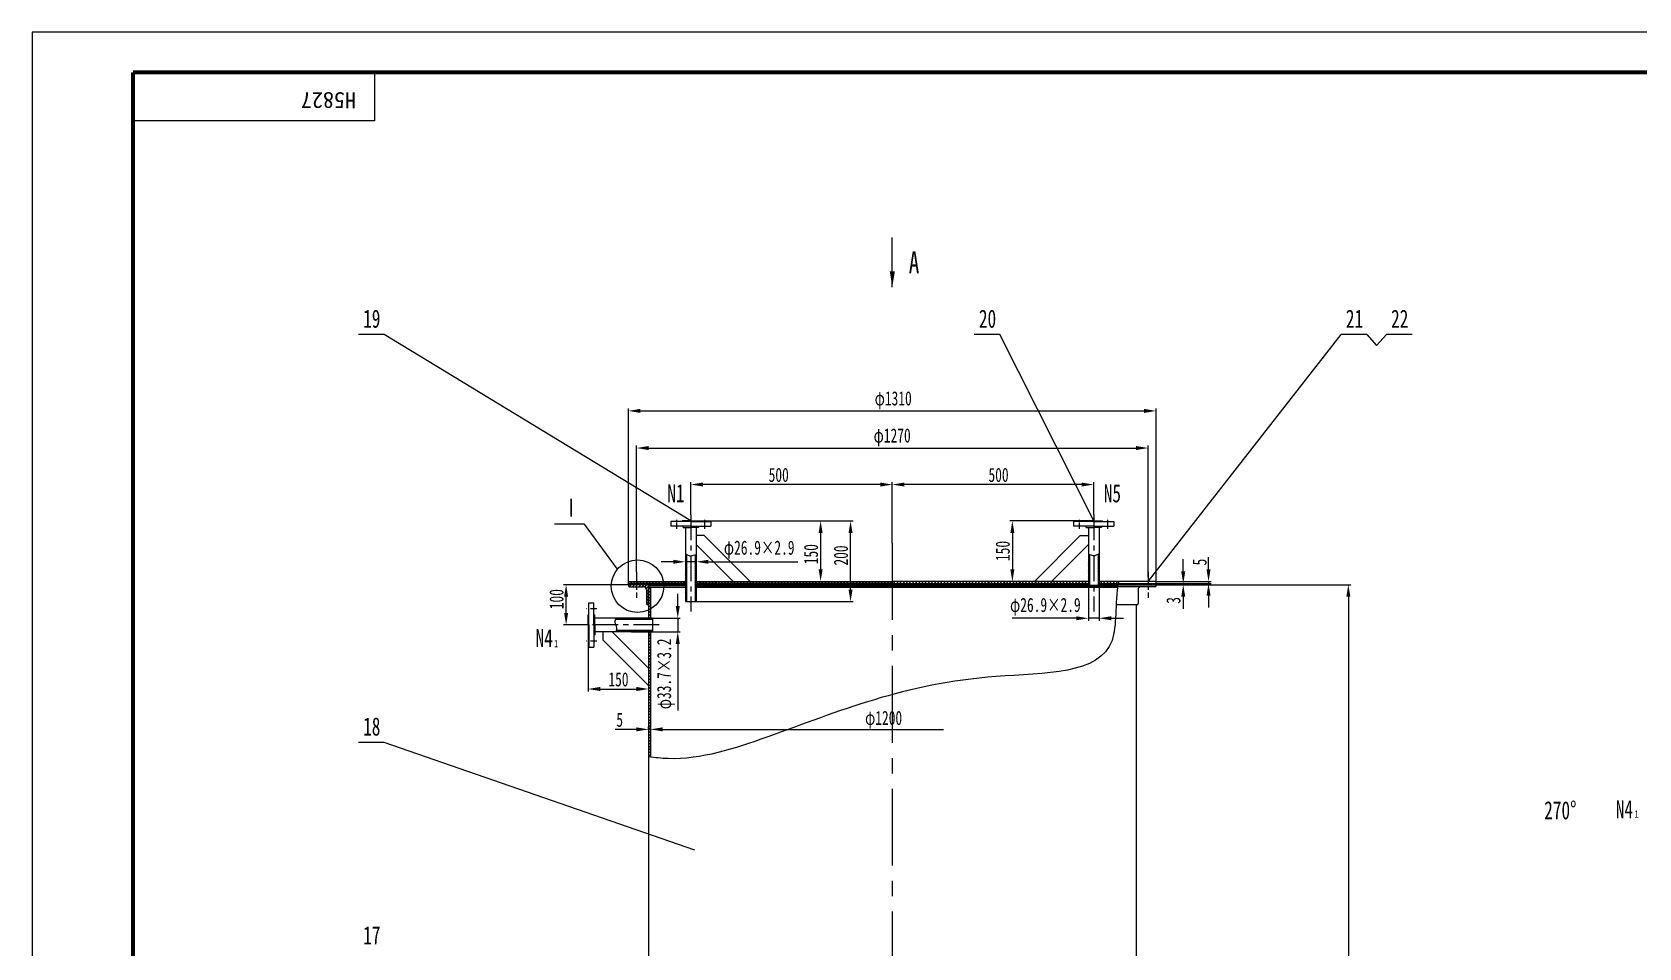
# Model space of a CAD drawing. Extents: x -71325 to -43928, y 2975 to 11014.
# Drawn here: x -52338 to -48351, y 6643 to 8915 of the extents above; entities that cross this region are included whole.
import ezdxf

# ---------------------------------------------------------------- set-up
doc = ezdxf.new("R2010")
doc.units = 0
doc.header["$MEASUREMENT"] = 0
doc.linetypes.add('CENTER', pattern=[50.8, 31.75, -6.35, 6.35, -6.35])
doc.layers.get('0').update_dxf_attribs({"linetype": 'CONTINUOUS'})
doc.layers.get('DEFPOINTS').update_dxf_attribs({"linetype": 'CONTINUOUS'})
doc.layers.add('LAYER1', color=3, linetype='CONTINUOUS')
doc.layers.add('LAYER2', color=1, linetype='CENTER')
doc.styles.get("Standard").update_dxf_attribs({"font": 'txt.shx', "width": 0.7})
doc.styles.add('STYLE1', font='SIMFANG.TTF', dxfattribs={"width": 0.7, "height": 35})
doc.dimstyles.get("Standard").update_dxf_attribs({"dimtxt": 0.18, "dimasz": 0.18, "dimexe": 0.18, "dimexo": 0.0625, "dimgap": 0.09, "dimtad": 0, "dimtih": 1, "dimtoh": 1, "dimdec": 4, "dimzin": 0, "dimdsep": 46, "dimtxsty": 'Standard', "dimcen": 0.09, "dimadec": 0, "dimazin": 0, "dimtfac": 1, "dimtdec": 4, "dimtofl": 0, "dimtmove": 0, "dimatfit": 3, "dimfxl": 0, "dimtolj": 1, "dimtzin": 0, "dimarcsym": 0})
pattern_1 = [(135, (-41674.4226, -1184.69), (-3.8890873, -3.8890873), [])]
pattern_2 = [(45, (-41674.4226, -1184.69), (-2.9168155, 2.9168155), [])]
pattern_3 = [(45, (0, 222.4996), (-2.91681547, 2.91681547), [])]

# ---------------------------------------------------------------- blocks, each defined once
blk = doc.blocks.new('*D20')
at = {"color": 0, "linetype": 'ByBlock'}
for p, q in [((-50203.5, 7424.7), (-50203.5, 7576.1)), ((-49733.5, 7569.8), (-50173.5, 7569.8)), ((-49703.5, 7495), (-49703.5, 7576.1))]:
    blk.add_line(p, q, dxfattribs=at)
for points in [[(-50173.5, 7574.8), (-50173.5, 7564.8), (-50203.5, 7569.8)], [(-49733.5, 7574.8), (-49733.5, 7564.8), (-49703.5, 7569.8)]]:
    blk.add_solid(points, dxfattribs=at)
at = {"layer": 'DEFPOINTS', "color": 0, "linetype": 'ByBlock'}
for p in [(-50203.5, 7569.8), (-49703.5, 7495), (-50203.5, 7424.7)]:
    blk.add_point(p, dxfattribs=at)
at = {"color": 0, "linetype": 'ByBlock', "insert": (-49939.8, 7593.6), "char_height": 35, "attachment_point": 5, "style": 'STYLE1'}
blk.add_mtext('\\A1;500', dxfattribs=at)
blk = doc.blocks.new('*D21')
at = {"color": 0, "linetype": 'ByBlock'}
for p, q in [((-50703.5, 7495), (-50703.5, 7576.1)), ((-50233.5, 7569.8), (-50673.5, 7569.8)), ((-50203.5, 7500.4), (-50203.5, 7576.1))]:
    blk.add_line(p, q, dxfattribs=at)
for points in [[(-50673.5, 7574.8), (-50673.5, 7564.8), (-50703.5, 7569.8)], [(-50233.5, 7574.8), (-50233.5, 7564.8), (-50203.5, 7569.8)]]:
    blk.add_solid(points, dxfattribs=at)
at = {"layer": 'DEFPOINTS', "color": 0, "linetype": 'ByBlock'}
for p in [(-50703.5, 7569.8), (-50203.5, 7500.4), (-50703.5, 7495)]:
    blk.add_point(p, dxfattribs=at)
at = {"color": 0, "linetype": 'ByBlock', "insert": (-50485.4, 7593.6), "char_height": 35, "attachment_point": 5, "style": 'STYLE1'}
blk.add_mtext('\\A1;500', dxfattribs=at)
blk = doc.blocks.new('*D22')
at = {"color": 0, "linetype": 'ByBlock'}
for p, q in [((-50838.5, 7353), (-50838.5, 7666.7)), ((-50808.5, 7660.4), (-49598.5, 7660.4)), ((-49568.5, 7339.8), (-49568.5, 7666.7))]:
    blk.add_line(p, q, dxfattribs=at)
for points in [[(-50808.5, 7665.4), (-50808.5, 7655.4), (-50838.5, 7660.4)], [(-49598.5, 7665.4), (-49598.5, 7655.4), (-49568.5, 7660.4)]]:
    blk.add_solid(points, dxfattribs=at)
at = {"layer": 'DEFPOINTS', "color": 0, "linetype": 'ByBlock'}
for p in [(-49568.5, 7660.4), (-50838.5, 7353), (-49568.5, 7339.8)]:
    blk.add_point(p, dxfattribs=at)
at = {"color": 0, "linetype": 'ByBlock', "insert": (-50203.8, 7686.8), "char_height": 35, "attachment_point": 5, "style": 'STYLE1'}
blk.add_mtext('\\A1;φ1270', dxfattribs=at)
blk = doc.blocks.new('*D23')
at = {"color": 0, "linetype": 'ByBlock'}
for p, q in [((-50858.5, 7329.4), (-50858.5, 7758.8)), ((-50828.5, 7752.5), (-49578.5, 7752.5)), ((-49548.5, 7329.4), (-49548.5, 7758.8))]:
    blk.add_line(p, q, dxfattribs=at)
for points in [[(-50828.5, 7757.5), (-50828.5, 7747.5), (-50858.5, 7752.5)], [(-49578.5, 7757.5), (-49578.5, 7747.5), (-49548.5, 7752.5)]]:
    blk.add_solid(points, dxfattribs=at)
at = {"layer": 'DEFPOINTS', "color": 0, "linetype": 'ByBlock'}
for p in [(-49548.5, 7752.5), (-50858.5, 7329.4), (-49548.5, 7329.4)]:
    blk.add_point(p, dxfattribs=at)
at = {"color": 0, "linetype": 'ByBlock', "insert": (-50201.2, 7778.9), "char_height": 35, "attachment_point": 5, "style": 'STYLE1'}
blk.add_mtext('\\A1;φ1310', dxfattribs=at)
blk = doc.blocks.new('*D24')
at = {"color": 0, "linetype": 'ByBlock'}
for p, q in [((-50703.5, 7701.9), (-50300.8, 7701.9)), ((-50307.1, 7531.9), (-50307.1, 7671.9)), ((-50703.5, 7501.9), (-50300.8, 7501.9))]:
    blk.add_line(p, q, dxfattribs=at)
for points in [[(-50312.1, 7671.9), (-50302.1, 7671.9), (-50307.1, 7701.9)], [(-50312.1, 7531.9), (-50302.1, 7531.9), (-50307.1, 7501.9)]]:
    blk.add_solid(points, dxfattribs=at)
at = {"layer": 'DEFPOINTS', "color": 0, "linetype": 'ByBlock'}
for p in [(-50703.5, 7701.9), (-50307.1, 7701.9), (-50703.5, 7501.9)]:
    blk.add_point(p, dxfattribs=at)
at = {"color": 0, "linetype": 'ByBlock', "insert": (-50330.8, 7616.3), "char_height": 35, "attachment_point": 5, "rotation": 90, "style": 'STYLE1'}
blk.add_mtext('\\A1;200', dxfattribs=at)
blk = doc.blocks.new('*D25')
at = {"color": 0, "linetype": 'ByBlock'}
for p, q in [((-49703.5, 7701.9), (-49911.8, 7701.9)), ((-49905.5, 7671.9), (-49905.5, 7581.9)), ((-49734.3, 7551.9), (-49911.8, 7551.9))]:
    blk.add_line(p, q, dxfattribs=at)
for points in [[(-49910.5, 7671.9), (-49900.5, 7671.9), (-49905.5, 7701.9)], [(-49910.5, 7581.9), (-49900.5, 7581.9), (-49905.5, 7551.9)]]:
    blk.add_solid(points, dxfattribs=at)
at = {"layer": 'DEFPOINTS', "color": 0, "linetype": 'ByBlock'}
for p in [(-49703.5, 7701.9), (-49905.5, 7551.9), (-49734.3, 7551.9)]:
    blk.add_point(p, dxfattribs=at)
at = {"color": 0, "linetype": 'ByBlock', "insert": (-49929.3, 7627.5), "char_height": 35, "attachment_point": 5, "rotation": 90, "style": 'STYLE1'}
blk.add_mtext('\\A1;150', dxfattribs=at)
blk = doc.blocks.new('*D26')
at = {"color": 0, "linetype": 'ByBlock'}
for p, q in [((-50851.2, 7321.4), (-51019.2, 7321.4)), ((-51013, 7251.4), (-51013, 7291.4)), ((-50972.9, 7221.4), (-51019.2, 7221.4))]:
    blk.add_line(p, q, dxfattribs=at)
for points in [[(-51018, 7291.4), (-51008, 7291.4), (-51013, 7321.4)], [(-51018, 7251.4), (-51008, 7251.4), (-51013, 7221.4)]]:
    blk.add_solid(points, dxfattribs=at)
at = {"layer": 'DEFPOINTS', "color": 0, "linetype": 'ByBlock'}
for p in [(-51013, 7321.4), (-50851.2, 7321.4), (-50972.9, 7221.4)]:
    blk.add_point(p, dxfattribs=at)
at = {"color": 0, "linetype": 'ByBlock', "insert": (-51036.7, 7285.5), "char_height": 35, "attachment_point": 5, "rotation": 90, "style": 'STYLE1'}
blk.add_mtext('\\A1;100', dxfattribs=at)
blk = doc.blocks.new('*D27')
at = {"color": 0, "linetype": 'ByBlock'}
for p, q in [((-50958.5, 7221.4), (-50958.5, 7056.3)), ((-50808.5, 7204.6), (-50808.5, 7056.3)), ((-50928.5, 7062.6), (-50838.5, 7062.6))]:
    blk.add_line(p, q, dxfattribs=at)
for points in [[(-50928.5, 7067.6), (-50928.5, 7057.6), (-50958.5, 7062.6)], [(-50838.5, 7067.6), (-50838.5, 7057.6), (-50808.5, 7062.6)]]:
    blk.add_solid(points, dxfattribs=at)
at = {"layer": 'DEFPOINTS', "color": 0, "linetype": 'ByBlock'}
for p in [(-50958.5, 7221.4), (-50808.5, 7204.6), (-50808.5, 7062.6)]:
    blk.add_point(p, dxfattribs=at)
at = {"color": 0, "linetype": 'ByBlock', "insert": (-50883.1, 7086.3), "char_height": 35, "attachment_point": 5, "style": 'STYLE1'}
blk.add_mtext('\\A1;150', dxfattribs=at)
blk = doc.blocks.new('*D28')
at = {"color": 0, "linetype": 'ByBlock'}
for p, q in [((-50736, 7268.3), (-50736, 7298.3)), ((-50850.7, 7238.3), (-50729.8, 7238.3)), ((-50736, 7238.3), (-50736, 7204.6)), ((-50736, 7238.3), (-50736, 7204.6)), ((-50850.7, 7204.6), (-50729.8, 7204.6)), ((-50736, 7174.6), (-50736, 7144.6))]:
    blk.add_line(p, q, dxfattribs=at)
for points in [[(-50741, 7268.3), (-50731, 7268.3), (-50736, 7238.3)], [(-50741, 7174.6), (-50731, 7174.6), (-50736, 7204.6)]]:
    blk.add_solid(points, dxfattribs=at)
at = {"layer": 'DEFPOINTS', "color": 0, "linetype": 'ByBlock'}
for p in [(-50850.7, 7238.3), (-50850.7, 7204.6), (-50736, 7204.6)]:
    blk.add_point(p, dxfattribs=at)
at = {"color": 0, "linetype": 'ByBlock', "insert": (-50765.3, 7100.1), "char_height": 35, "attachment_point": 5, "rotation": 90, "style": 'STYLE1'}
blk.add_mtext('\\A1;φ33.7×3.2', dxfattribs=at)
blk = doc.blocks.new('*D29')
at = {"color": 0, "linetype": 'ByBlock'}
for p, q in [((-50716.9, 7642.3), (-50716.9, 7594.4)), ((-50690, 7638.6), (-50690, 7594.4)), ((-50746.9, 7600.7), (-50776.9, 7600.7)), ((-50690, 7600.7), (-50716.9, 7600.7)), ((-50690, 7600.7), (-50716.9, 7600.7)), ((-50660, 7600.7), (-50630, 7600.7))]:
    blk.add_line(p, q, dxfattribs=at)
for points in [[(-50746.9, 7605.7), (-50746.9, 7595.7), (-50716.9, 7600.7)], [(-50660, 7605.7), (-50660, 7595.7), (-50690, 7600.7)]]:
    blk.add_solid(points, dxfattribs=at)
at = {"layer": 'DEFPOINTS', "color": 0, "linetype": 'ByBlock'}
for p in [(-50716.9, 7642.3), (-50690, 7638.6), (-50716.9, 7600.7)]:
    blk.add_point(p, dxfattribs=at)
at = {"color": 0, "linetype": 'ByBlock', "insert": (-50533.8, 7631), "char_height": 35, "attachment_point": 5, "style": 'STYLE1'}
blk.add_mtext('\\A1;φ26.9×2.9', dxfattribs=at)
blk = doc.blocks.new('*D30')
at = {"color": 0, "linetype": 'ByBlock'}
for p, q in [((-50838.5, 6962.5), (-50891.7, 6962.5)), ((-50808.5, 6962.4), (-50808.5, 6968.7)), ((-50803.5, 6962.5), (-50808.5, 6962.5)), ((-50803.5, 6962.4), (-50803.5, 6968.7)), ((-50773.5, 6962.5), (-50743.5, 6962.5))]:
    blk.add_line(p, q, dxfattribs=at)
for points in [[(-50838.5, 6967.5), (-50838.5, 6957.5), (-50808.5, 6962.5)], [(-50773.5, 6967.5), (-50773.5, 6957.5), (-50803.5, 6962.5)]]:
    blk.add_solid(points, dxfattribs=at)
at = {"layer": 'DEFPOINTS', "color": 0, "linetype": 'ByBlock'}
for p in [(-50808.5, 6962.5), (-50808.5, 6962.4), (-50803.5, 6962.4)]:
    blk.add_point(p, dxfattribs=at)
at = {"color": 0, "linetype": 'ByBlock', "insert": (-50880.1, 6986.2), "char_height": 35, "attachment_point": 5, "style": 'STYLE1'}
blk.add_mtext('\\A1;5', dxfattribs=at)
blk = doc.blocks.new('*D31')
at = {"color": 0, "linetype": 'ByBlock'}
for p, q in [((-49716.9, 7325.4), (-49716.9, 7231.9)), ((-49690, 7321.7), (-49690, 7231.9)), ((-49746.9, 7238.1), (-49776.9, 7238.1)), ((-49690, 7238.1), (-49716.9, 7238.1)), ((-49690, 7238.1), (-49716.9, 7238.1)), ((-49660, 7238.1), (-49630, 7238.1))]:
    blk.add_line(p, q, dxfattribs=at)
for points in [[(-49746.9, 7243.1), (-49746.9, 7233.1), (-49716.9, 7238.1)], [(-49660, 7243.1), (-49660, 7233.1), (-49690, 7238.1)]]:
    blk.add_solid(points, dxfattribs=at)
at = {"layer": 'DEFPOINTS', "color": 0, "linetype": 'ByBlock'}
for p in [(-49716.9, 7325.4), (-49690, 7321.7), (-49716.9, 7238.1)]:
    blk.add_point(p, dxfattribs=at)
at = {"color": 0, "linetype": 'ByBlock', "insert": (-49823.6, 7266.4), "char_height": 35, "attachment_point": 5, "style": 'STYLE1'}
blk.add_mtext('\\A1;φ26.9×2.9', dxfattribs=at)
blk = doc.blocks.new('*D32')
at = {"color": 0, "linetype": 'ByBlock'}
for p, q in [((-49548.5, 7321.4), (-49065.3, 7321.4)), ((-49071.6, 7291.4), (-49071.6, 5126.4)), ((-49598.5, 5096.4), (-49065.3, 5096.4))]:
    blk.add_line(p, q, dxfattribs=at)
for points in [[(-49076.6, 7291.4), (-49066.6, 7291.4), (-49071.6, 7321.4)], [(-49076.6, 5126.4), (-49066.6, 5126.4), (-49071.6, 5096.4)]]:
    blk.add_solid(points, dxfattribs=at)
at = {"layer": 'DEFPOINTS', "color": 0, "linetype": 'ByBlock'}
for p in [(-49548.5, 7321.4), (-49598.5, 5096.4), (-49071.6, 5096.4)]:
    blk.add_point(p, dxfattribs=at)
at = {"color": 0, "linetype": 'ByBlock', "insert": (-49095.3, 6260.5), "char_height": 35, "attachment_point": 5, "rotation": 90, "style": 'STYLE1'}
blk.add_mtext('\\A1;2225', dxfattribs=at)
blk = doc.blocks.new('*D47')
at = {"color": 0, "linetype": 'ByBlock'}
for p, q in [((-49481.4, 7354.4), (-49481.4, 7384.4)), ((-49548.5, 7324.4), (-49475.2, 7324.4)), ((-49548.5, 7321.4), (-49475.2, 7321.4)), ((-49481.4, 7321.4), (-49481.4, 7324.4)), ((-49481.4, 7321.4), (-49481.4, 7324.4)), ((-49481.4, 7291.4), (-49481.4, 7261.4))]:
    blk.add_line(p, q, dxfattribs=at)
for points in [[(-49486.4, 7354.4), (-49476.4, 7354.4), (-49481.4, 7324.4)], [(-49486.4, 7291.4), (-49476.4, 7291.4), (-49481.4, 7321.4)]]:
    blk.add_solid(points, dxfattribs=at)
at = {"layer": 'DEFPOINTS', "color": 0, "linetype": 'ByBlock'}
for p in [(-49548.5, 7324.4), (-49548.5, 7321.4), (-49481.4, 7324.4)]:
    blk.add_point(p, dxfattribs=at)
at = {"color": 0, "linetype": 'ByBlock', "insert": (-49505.6, 7282.4), "char_height": 35, "attachment_point": 5, "rotation": 90, "style": 'STYLE1'}
blk.add_mtext('\\A1;3', dxfattribs=at)
blk = doc.blocks.new('*D48')
at = {"color": 0, "linetype": 'ByBlock'}
for p, q in [((-49418.6, 7359.4), (-49418.6, 7389.4)), ((-49548.5, 7329.4), (-49412.4, 7329.4)), ((-49548.5, 7324.4), (-49412.4, 7324.4)), ((-49418.6, 7329.4), (-49418.6, 7324.4)), ((-49418.6, 7329.4), (-49418.6, 7324.4)), ((-49418.6, 7294.4), (-49418.6, 7264.4))]:
    blk.add_line(p, q, dxfattribs=at)
for points in [[(-49423.6, 7359.4), (-49413.6, 7359.4), (-49418.6, 7329.4)], [(-49423.6, 7294.4), (-49413.6, 7294.4), (-49418.6, 7324.4)]]:
    blk.add_solid(points, dxfattribs=at)
at = {"layer": 'DEFPOINTS', "color": 0, "linetype": 'ByBlock'}
for p in [(-49548.5, 7329.4), (-49548.5, 7324.4), (-49418.6, 7324.4)]:
    blk.add_point(p, dxfattribs=at)
at = {"color": 0, "linetype": 'ByBlock', "insert": (-49440.8, 7377.5), "char_height": 35, "attachment_point": 5, "rotation": 90, "style": 'STYLE1'}
blk.add_mtext('\\A1;5', dxfattribs=at)
blk = doc.blocks.new('*D54')
at = {"color": 0, "linetype": 'ByBlock'}
for p, q in [((-50561.1, 7701.9), (-50375.1, 7701.9)), ((-50381.4, 7671.9), (-50381.4, 7581.9)), ((-50535.5, 7551.9), (-50375.1, 7551.9))]:
    blk.add_line(p, q, dxfattribs=at)
for points in [[(-50386.4, 7671.9), (-50376.4, 7671.9), (-50381.4, 7701.9)], [(-50386.4, 7581.9), (-50376.4, 7581.9), (-50381.4, 7551.9)]]:
    blk.add_solid(points, dxfattribs=at)
at = {"layer": 'DEFPOINTS', "color": 0, "linetype": 'ByBlock'}
for p in [(-50561.1, 7701.9), (-50535.5, 7551.9), (-50381.4, 7551.9)]:
    blk.add_point(p, dxfattribs=at)
at = {"color": 0, "linetype": 'ByBlock', "insert": (-50405.1, 7619.6), "char_height": 35, "attachment_point": 5, "rotation": 90, "style": 'STYLE1'}
blk.add_mtext('\\A1;150', dxfattribs=at)

msp = doc.modelspace()

# ---------------------------------------------------------------- hatches: boundary and pattern name
at = {"layer": 'LAYER1'}
h = msp.add_hatch(dxfattribs=at)
h.set_pattern_fill('ANSI31', color=256, scale=33, style=0)
h.set_pattern_definition(pattern_2)
edge = h.paths.add_edge_path()
edge.add_spline(control_points=[(-50714.04709, 7619.12673), (-50714.99779, 7619.40307), (-50715.96697, 7619.61761), (-50716.94709, 7619.79564)], knot_values=[4.29695136, 4.29695136, 4.29695136, 4.29695136, 7.2679110102, 7.2679110102, 7.2679110102, 7.2679110102], degree=3, periodic=0)
edge.add_line((-50716.94709, 7619.79564), (-50716.94709, 7501.90279))
edge.add_line((-50716.94709, 7501.90279), (-50714.04709, 7501.90279))
edge.add_line((-50714.04709, 7501.90279), (-50714.04709, 7619.12673))
edge = h.paths.add_edge_path()
edge.add_spline(control_points=[(-50690.04709, 7618.63356), (-50691.01305, 7618.6201), (-50691.97965, 7618.56197), (-50692.94709, 7618.4449)], knot_values=[29.5102478104, 29.5102478104, 29.5102478104, 29.5102478104, 32.41083515, 32.41083515, 32.41083515, 32.41083515], degree=3, periodic=0)
edge.add_line((-50692.94709, 7618.4449), (-50692.94709, 7501.90279))
edge.add_line((-50692.94709, 7501.90279), (-50690.04709, 7501.90279))
edge.add_line((-50690.04709, 7501.90279), (-50690.04709, 7618.63356))
h = msp.add_hatch(dxfattribs=at)
h.set_pattern_fill('ANSI31', color=256, scale=33, style=0)
h.set_pattern_definition(pattern_3)
edge = h.paths.add_edge_path()
edge.add_spline(control_points=[(-49714.04709, 7618.4449), (-49715.01452, 7618.56197), (-49715.98112, 7618.6201), (-49716.94709, 7618.63356)], knot_values=[29.5102478104, 29.5102478104, 29.5102478104, 29.5102478104, 32.41083515, 32.41083515, 32.41083515, 32.41083515], degree=3, periodic=0)
edge.add_line((-49716.94709, 7618.63356), (-49716.94709, 7546.90279))
edge.add_line((-49716.94709, 7546.90279), (-49714.04709, 7546.90279))
edge.add_line((-49714.04709, 7546.90279), (-49714.04709, 7618.4449))
edge = h.paths.add_edge_path()
edge.add_spline(control_points=[(-49690.04709, 7619.79564), (-49691.0272, 7619.61761), (-49691.99639, 7619.40307), (-49692.94709, 7619.12673)], knot_values=[4.29695136, 4.29695136, 4.29695136, 4.29695136, 7.2679110102, 7.2679110102, 7.2679110102, 7.2679110102], degree=3, periodic=0)
edge.add_line((-49692.94709, 7619.12673), (-49692.94709, 7546.90279))
edge.add_line((-49692.94709, 7546.90279), (-49690.04709, 7546.90279))
edge.add_line((-49690.04709, 7546.90279), (-49690.04709, 7619.79564))
h = msp.add_hatch(dxfattribs=at)
h.set_pattern_fill('ANSI31', color=256, scale=44, angle=90, style=0)
h.set_pattern_definition(pattern_1)
h.paths.add_polyline_path([(-50838.49709, 7546.90279), (-50838.49709, 7551.90279), (-50858.49709, 7551.90279), (-50858.49709, 7546.90279)])
h = msp.add_hatch(dxfattribs=at)
h.set_pattern_fill('ANSI37', color=256, scale=14, style=0)
h.set_pattern_definition([(135, (-58732.5715, -1184.69), (1.23743687, 1.23743687), []), (45, (-58732.5715, -1184.69), (1.23743687, -1.23743687), [])])
h.paths.add_polyline_path([(-50838.49709, 7546.90279), (-50838.49709, 7543.90279), (-50808.49709, 7543.90279), (-50808.49709, 7546.90279)])
h.paths.add_polyline_path([(-50858.49709, 7546.90279), (-50858.49709, 7543.90279), (-50838.49709, 7543.90279), (-50838.49709, 7546.90279)])
h = msp.add_hatch(dxfattribs=at)
h.set_pattern_fill('ANSI31', color=256, scale=44, style=0)
h.set_pattern_definition([(45, (-41674.4226, -1184.69), (-3.8890873, 3.8890873), [])])
h.paths.add_polyline_path([(-50838.49709, 7543.90279), (-50838.49709, 7538.90279), (-50821.49709, 7538.90279, -0.4142135624), (-50813.49709, 7530.90279), (-50813.49709, 7496.90279, 0.4142135624), (-50810.49709, 7493.90279), (-50808.49709, 7493.90279), (-50808.49709, 7543.90279)])
h.paths.add_polyline_path([(-50858.49709, 7543.90279), (-50858.49709, 7541.90279, 0.4142135624), (-50855.49709, 7538.90279), (-50838.49709, 7538.90279), (-50838.49709, 7543.90279)])
h = msp.add_hatch(dxfattribs=at)
h.set_pattern_fill('ANSI31', color=256, scale=44, angle=90, style=0)
h.set_pattern_definition(pattern_1)
h.paths.add_polyline_path([(-50838.49709, 7551.90279), (-50838.49709, 7546.90279), (-50716.94709, 7546.90279), (-50716.94709, 7551.90279)])
h = msp.add_hatch(dxfattribs=at)
h.set_pattern_fill('ANSI31', color=256, style=0)
h.set_pattern_definition([(135, (-58732.57153, -1183.69006), (0.0883883476, 0.0883883476), [])])
h.paths.add_polyline_path([(-50803.49709, 7537.90279), (-50808.49709, 7542.90279), (-50808.49709, 7537.90279)])
h = msp.add_hatch(dxfattribs=at)
h.set_pattern_fill('ANSI31', color=256, scale=41, angle=90, style=0)
h.set_pattern_definition([(135, (0, 222.4996), (-3.62392225, -3.62392225), [])])
h.paths.add_polyline_path([(-50803.49709, 7536.90279), (-50808.49709, 7536.90279), (-50808.49709, 7493.90279), (-50808.49709, 7460.75279), (-50803.49709, 7460.75279)])
edge = h.paths.add_edge_path()
edge.add_spline(control_points=[(-50808.49709, 7117.00855), (-50806.83055, 7116.76021), (-50805.16389, 7116.51966), (-50803.49709, 7116.28738)], knot_values=[1347.3662883914, 1347.3662883914, 1347.3662883914, 1347.3662883914, 1352.4299858481, 1352.4299858481, 1352.4299858481, 1352.4299858481], degree=3, periodic=0)
edge.add_line((-50803.49709, 7116.28738), (-50803.49709, 7427.05279))
edge.add_line((-50803.49709, 7427.05279), (-50808.49709, 7427.05279))
edge.add_line((-50808.49709, 7427.05279), (-50808.49709, 7117.00855))
h = msp.add_hatch(dxfattribs=at)
h.set_pattern_fill('ANSI31', color=256, scale=44, angle=90, style=0)
h.set_pattern_definition(pattern_1)
h.paths.add_polyline_path([(-50690.04709, 7551.90279), (-50690.04709, 7546.90279), (-50203.49709, 7546.90279), (-50203.49709, 7551.90279)])
h = msp.add_hatch(dxfattribs=at)
h.set_pattern_fill('ANSI31', color=256, scale=44, angle=90, style=0)
h.set_pattern_definition(pattern_1)
h.paths.add_polyline_path([(-50203.49709, 7551.90279), (-50203.49709, 7546.90279), (-49716.94709, 7546.90279), (-49716.94709, 7551.90279)])
edge = h.paths.add_edge_path()
edge.add_line((-49690.04709, 7551.90279), (-49690.04709, 7546.90279))
edge.add_line((-49690.04709, 7546.90279), (-49643.17306, 7546.90279))
edge.add_spline(control_points=[(-49643.17306, 7546.90279), (-49642.92162, 7548.56502), (-49642.65745, 7550.23178), (-49642.37967, 7551.90279)], knot_values=[48.2836507576, 48.2836507576, 48.2836507576, 48.2836507576, 52.0028437122, 52.0028437122, 52.0028437122, 52.0028437122], degree=3, periodic=0)
edge.add_line((-49642.37967, 7551.90279), (-49690.04709, 7551.90279))
h = msp.add_hatch(dxfattribs=at)
h.set_pattern_fill('ANSI31', color=256, scale=33, style=0)
h.set_pattern_definition(pattern_3)
h.paths.add_polyline_path([(-49716.94709, 7543.90279), (-49714.04709, 7543.90279), (-49714.04709, 7546.90279), (-49716.94709, 7546.90279)])
h.paths.add_polyline_path([(-49716.94709, 7543.90279), (-49716.94709, 7541.90279), (-49714.04709, 7541.90279), (-49714.04709, 7543.90279)])
h = msp.add_hatch(dxfattribs=at)
h.set_pattern_fill('ANSI31', color=256, scale=33, style=0)
h.set_pattern_definition(pattern_3)
h.paths.add_polyline_path([(-49692.94709, 7543.90279), (-49690.04709, 7543.90279), (-49690.04709, 7546.90279), (-49692.94709, 7546.90279)])
h.paths.add_polyline_path([(-49690.04709, 7541.90279), (-49690.04709, 7543.90279), (-49692.94709, 7543.90279), (-49692.94709, 7541.90279)])
h = msp.add_hatch(dxfattribs=at)
h.set_pattern_fill('ANSI31', color=256, scale=33, style=0)
h.set_pattern_definition(pattern_2)
edge = h.paths.add_edge_path()
edge.add_spline(control_points=[(-50889.14508, 7460.75279), (-50889.73066, 7459.6878), (-50890.26317, 7458.62143), (-50890.70824, 7457.55279)], knot_values=[5.3089391668, 5.3089391668, 5.3089391668, 5.3089391668, 8.7482698367, 8.7482698367, 8.7482698367, 8.7482698367], degree=3, periodic=0)
edge.add_line((-50890.70824, 7457.55279), (-50798.49709, 7457.55279))
edge.add_line((-50798.49709, 7457.55279), (-50798.49709, 7460.75279))
edge.add_line((-50798.49709, 7460.75279), (-50889.14508, 7460.75279))
edge = h.paths.add_edge_path()
edge.add_line((-50798.49709, 7427.05279), (-50798.49709, 7430.25279))
edge.add_line((-50798.49709, 7430.25279), (-50888.28154, 7430.25279))
edge.add_spline(control_points=[(-50888.28154, 7430.25279), (-50888.58499, 7429.18602), (-50888.97164, 7428.11937), (-50889.41347, 7427.05279)], knot_values=[37.453484022, 37.453484022, 37.453484022, 37.453484022, 40.7924948157, 40.7924948157, 40.7924948157, 40.7924948157], degree=3, periodic=0)
edge.add_line((-50889.41347, 7427.05279), (-50798.49709, 7427.05279))

# ---------------------------------------------------------------- linework, layer by layer
for p, q in [((-51488.30505, 8814.5732), (-51488.30505, 8694.5732)), ((-51488.30505, 8694.5732), (-52088.30505, 8694.5732)), ((-50703.49709, 7700.30279), (-50753.49709, 7700.30279)), ((-50753.49709, 7700.30279), (-50753.49709, 7688.90279)), ((-50703.49709, 7701.90279), (-50724.99709, 7701.90279)), ((-50724.99709, 7700.30279), (-50724.99709, 7701.90279)), ((-50703.49709, 7701.90279), (-50681.99709, 7701.90279)), ((-50703.49709, 7700.30279), (-50653.49709, 7700.30279)), ((-50681.99709, 7700.30279), (-50681.99709, 7701.90279)), ((-50653.49709, 7700.30279), (-50653.49709, 7688.90279)), ((-49703.49709, 7700.30279), (-49753.49709, 7700.30279)), ((-49753.49709, 7700.30279), (-49753.49709, 7688.90279)), ((-49703.49709, 7701.90279), (-49724.99709, 7701.90279)), ((-49724.99709, 7700.30279), (-49724.99709, 7701.90279)), ((-49703.49709, 7701.90279), (-49681.99709, 7701.90279)), ((-49703.49709, 7700.30279), (-49653.49709, 7700.30279)), ((-49681.99709, 7700.30279), (-49681.99709, 7701.90279)), ((-49653.49709, 7700.30279), (-49653.49709, 7688.90279)), ((-50703.49709, 7688.90279), (-50753.49709, 7688.90279)), ((-50722.49709, 7685.90279), (-50722.49709, 7686.90279)), ((-50722.49709, 7685.90279), (-50703.49709, 7685.90279)), ((-50716.94709, 7685.90279), (-50716.94709, 7501.90279)), ((-50703.49709, 7688.90279), (-50653.49709, 7688.90279)), ((-50684.49709, 7685.90279), (-50703.49709, 7685.90279)), ((-50690.04709, 7685.90279), (-50690.04709, 7501.90279)), ((-50670.04709, 7665.90279), (-50690.04709, 7665.90279)), ((-50684.49709, 7685.90279), (-50684.49709, 7686.90279)), ((-50670.04709, 7665.90279), (-50556.04709, 7551.90279)), ((-49736.94709, 7665.90279), (-49850.94709, 7551.90279)), ((-49703.49709, 7688.90279), (-49753.49709, 7688.90279)), ((-49736.94709, 7665.90279), (-49716.94709, 7665.90279)), ((-49722.49709, 7685.90279), (-49722.49709, 7686.90279)), ((-49722.49709, 7685.90279), (-49703.49709, 7685.90279)), ((-49716.94709, 7685.90279), (-49716.94709, 7541.90279)), ((-49703.49709, 7688.90279), (-49653.49709, 7688.90279)), ((-49684.49709, 7685.90279), (-49703.49709, 7685.90279)), ((-49690.04709, 7685.90279), (-49690.04709, 7541.90279)), ((-49684.49709, 7685.90279), (-49684.49709, 7686.90279)), ((-50714.04709, 7619.12673), (-50714.04709, 7501.90279)), ((-50692.94709, 7618.4449), (-50692.94709, 7501.90279)), ((-50690.04709, 7643.47638), (-50598.47349, 7551.90279)), ((-49716.94709, 7643.47638), (-49808.52068, 7551.90279)), ((-49714.04709, 7618.4449), (-49714.04709, 7541.90279)), ((-49692.94709, 7619.12673), (-49692.94709, 7541.90279)), ((-50858.49709, 7551.90279), (-50716.94709, 7551.90279)), ((-50858.49709, 7543.90279), (-50858.49709, 7551.90279)), ((-50716.94709, 7546.90279), (-50858.49709, 7546.90279)), ((-50858.49709, 7543.90279), (-50858.49709, 7541.90279)), ((-50716.94709, 7543.90279), (-50858.49709, 7543.90279)), ((-50855.49709, 7538.90279), (-50821.49709, 7538.90279)), ((-50808.49709, 7546.90279), (-50808.49709, 7460.75279)), ((-50808.49709, 7493.90279), (-50808.49709, 7543.90279)), ((-50808.49709, 7542.90279), (-50716.94709, 7542.90279)), ((-50716.94709, 7542.90279), (-50808.49709, 7542.90279)), ((-50808.49709, 7537.90279), (-50716.94709, 7537.90279)), ((-50716.94709, 7537.90279), (-50808.49709, 7537.90279)), ((-50803.49709, 7537.90279), (-50803.49709, 7460.75279)), ((-50690.04709, 7551.90279), (-50203.49709, 7551.90279)), ((-50203.49709, 7546.90279), (-50690.04709, 7546.90279)), ((-50203.49709, 7543.90279), (-50690.04709, 7543.90279)), ((-49643.89374, 7541.90279), (-50690.04709, 7541.90279)), ((-50690.04709, 7541.90279), (-49644.05741, 7541.90279)), ((-49644.42086, 7537.90279), (-50690.04709, 7537.90279)), ((-50690.04709, 7537.90279), (-49644.91171, 7537.90279)), ((-49716.94709, 7551.90279), (-50203.49709, 7551.90279)), ((-50203.49709, 7546.90279), (-49716.94709, 7546.90279)), ((-50203.49709, 7543.90279), (-49716.94709, 7543.90279)), ((-49548.49709, 7551.90279), (-49690.04709, 7551.90279)), ((-49690.04709, 7546.90279), (-49548.49709, 7546.90279)), ((-49690.04709, 7543.90279), (-49548.49709, 7543.90279)), ((-49551.49709, 7538.90279), (-49644.29306, 7538.90279)), ((-49548.49709, 7543.90279), (-49548.49709, 7551.90279)), ((-49548.49709, 7543.90279), (-49548.49709, 7541.90279)), ((-50956.89709, 7498.90279), (-50943.99709, 7498.90279)), ((-50956.89709, 7443.90279), (-50956.89709, 7498.90279)), ((-50943.99709, 7443.90279), (-50943.99709, 7498.90279)), ((-50813.49709, 7530.90279), (-50813.49709, 7496.90279)), ((-50716.94709, 7501.90279), (-50690.04709, 7501.90279)), ((-49593.49709, 7530.90279), (-49593.49709, 7496.90279)), ((-50956.89709, 7469.40279), (-50958.49709, 7469.40279)), ((-50958.49709, 7443.90279), (-50958.49709, 7469.40279)), ((-50941.49709, 7468.40279), (-50941.99709, 7468.40279)), ((-50941.49709, 7443.90279), (-50941.49709, 7468.40279)), ((-50810.49709, 7493.90279), (-50808.49709, 7493.90279)), ((-50798.49709, 7460.75279), (-50798.49709, 7427.05279)), ((-49596.49709, 7493.90279), (-49648.01203, 7493.90279)), ((-49598.49709, 7493.90279), (-49598.49709, 5629.55279)), ((-49596.49709, 7493.90279), (-49598.49709, 7493.90279)), ((-50958.49709, 7443.90279), (-50958.49709, 7418.40279)), ((-50956.89709, 7418.40279), (-50958.49709, 7418.40279)), ((-50956.89709, 7443.90279), (-50956.89709, 7388.90279)), ((-50943.99709, 7443.90279), (-50943.99709, 7388.90279)), ((-50941.49709, 7419.40279), (-50941.99709, 7419.40279)), ((-50941.49709, 7443.90279), (-50941.49709, 7419.40279)), ((-50921.49709, 7427.05279), (-50921.49709, 7407.05279)), ((-50808.49709, 7427.05279), (-50808.49709, 5293.90279)), ((-50803.49709, 7427.05279), (-50803.49709, 7116.28738)), ((-50956.89709, 7388.90279), (-50943.99709, 7388.90279))]:
    msp.add_line(p, q)
at = {"ltscale": 2}
for p, q in [((-50798.49709, 7460.75279), (-50941.49709, 7460.75279)), ((-50798.49709, 7457.55279), (-50890.70824, 7457.55279)), ((-50798.49709, 7427.05279), (-50941.49709, 7427.05279)), ((-50808.49709, 7336.4792), (-50899.07068, 7427.05279)), ((-50798.49709, 7430.25279), (-50888.28154, 7430.25279)), ((-50808.49709, 7294.05279), (-50921.49709, 7407.05279))]:
    msp.add_line(p, q, dxfattribs=at)
at = {"const_width": 10}
for points in [[(-44028.30505, 8814.5732), (-52088.30505, 8814.5732)], [(-52088.30505, 8814.5732), (-52088.30505, 3074.5732)]]:
    msp.add_lwpolyline(points, dxfattribs=at)
for centre, radius, start, end in [((-50724.49709, 7686.90279), 2, 360, 90), ((-50682.49709, 7686.90279), 2, 90, 180), ((-49724.49709, 7686.90279), 2, 360, 90), ((-49682.49709, 7686.90279), 2, 90, 180), ((-50855.49709, 7541.90279), 3, 180, 270), ((-50821.49709, 7530.90279), 8, 0, 90), ((-49585.49709, 7530.90279), 8, 90, 180), ((-49551.49709, 7541.90279), 3, 270, 0), ((-50810.49709, 7496.90279), 3, 180, 270), ((-49596.49709, 7496.90279), 3, 270, 0), ((-50941.99709, 7470.40279), 2, 180, 270), ((-50941.99709, 7417.40279), 2, 90, 180)]:
    msp.add_arc(centre, radius, start, end)
at = {"layer": 'LAYER1'}
for p, q in [((-43928.30505, 8914.5732), (-52338.30505, 8914.5732)), ((-52338.30505, 8914.5732), (-52338.30505, 2974.5732)), ((-51464.75117, 8164.11505), (-51528.13539, 8164.11505)), ((-50703.49709, 7701.90279), (-51464.75117, 8164.11505)), ((-49936.51362, 8164.11505), (-49999.89784, 8164.11505)), ((-49703.49709, 7701.90279), (-49936.51362, 8164.11505)), ((-49568.49709, 7551.90279), (-49089.10623, 8164.11505)), ((-49025.72201, 8164.11505), (-49089.10623, 8164.11505)), ((-49025.72201, 8164.11505), (-49001.34939, 8137.55552)), ((-49001.34939, 8137.55552), (-48976.97677, 8164.11505)), ((-48913.59256, 8164.11505), (-48976.97677, 8164.11505)), ((-50967.71312, 7694.2747), (-51041.9316, 7694.2747)), ((-50885.50006, 7582.19988), (-50967.71312, 7694.2747)), ((-50630.04709, 7600.66886), (-50437.96267, 7600.66886)), ((-50803.49709, 7537.90279), (-50808.49709, 7542.90279)), ((-49776.94709, 7460.64335), (-49905.99493, 7460.64335)), ((-50736.02263, 7367.05279), (-50736.02263, 7231.86421)), ((-50803.49709, 7183.78523), (-50803.49709, 7191.19774)), ((-50773.49709, 7184.94774), (-50076.20911, 7184.94774)), ((-51464.75117, 7152.52297), (-51528.13539, 7152.52297)), ((-50693.62935, 6885.08037), (-51464.75117, 7152.52297))]:
    msp.add_line(p, q, dxfattribs=at)
msp.add_circle((-50835.83046, 7540.14974), 65.07905, dxfattribs=at)
for points, knots in [([(-50716.94709, 7619.79564), (-50714.43855, 7619.34), (-50710.63262, 7618.25471), (-50704.94271, 7613.62769), (-50698.05379, 7617.85169), (-50692.63653, 7618.59749), (-50690.04709, 7618.63356)], [4.29695136, 4.29695136, 4.29695136, 4.29695136, 11.9009317063, 16.1725514713, 24.6352870717, 32.41083515, 32.41083515, 32.41083515, 32.41083515]), ([(-49690.04709, 7619.79564), (-49692.55562, 7619.34), (-49696.36156, 7618.25471), (-49702.05146, 7613.62769), (-49708.94039, 7617.85169), (-49714.35764, 7618.59749), (-49716.94709, 7618.63356)], [4.29695136, 4.29695136, 4.29695136, 4.29695136, 11.9009317063, 16.1725514713, 24.6352870717, 32.41083515, 32.41083515, 32.41083515, 32.41083515]), ([(-49642.37967, 7551.90279), (-49651.93972, 7494.39331), (-49629.8807, 7317.93397), (-50089.01184, 7334.64891), (-50403.87607, 7200.49517), (-50693.67166, 7104.37083), (-50792.3844, 7114.60745), (-50808.49709, 7117.00855)], [48.2836507576, 48.2836507576, 48.2836507576, 48.2836507576, 176.2829708837, 478.7791734569, 1052.7167183068, 1303.4723105546, 1352.4299858481, 1352.4299858481, 1352.4299858481, 1352.4299858481]), ([(-50889.14508, 7460.75279), (-50891.00069, 7457.37798), (-50894.08134, 7449.48594), (-50886.05284, 7438.13401), (-50888.07692, 7430.27921), (-50889.41347, 7427.05279)], [5.3089391668, 5.3089391668, 5.3089391668, 5.3089391668, 16.2076751728, 30.6919359606, 40.7924948157, 40.7924948157, 40.7924948157, 40.7924948157])]:
    msp.add_open_spline(points, degree=3, knots=knots, dxfattribs=at)
msp.add_point((-50803.49709, 7183.78523), dxfattribs=at)
msp.add_solid([(-50773.49709, 7189.94774), (-50773.49709, 7179.94774), (-50803.49709, 7184.94774)], dxfattribs=at)
at = {"layer": 'LAYER2', "ltscale": 0.5}
for p, q in [((-50738.49709, 7682.40279), (-50738.49709, 7708.40279)), ((-50668.49709, 7682.40279), (-50668.49709, 7708.40279)), ((-49738.49709, 7682.40279), (-49738.49709, 7708.40279)), ((-49668.49709, 7682.40279), (-49668.49709, 7708.40279)), ((-50936.43908, 7483.65279), (-50962.43908, 7483.65279)), ((-50936.43908, 7404.15279), (-50962.43908, 7404.15279))]:
    msp.add_line(p, q, dxfattribs=at)
at = {"layer": 'LAYER2', "ltscale": 2}
for p, q in [((-50703.49709, 7717.49342), (-50703.49709, 7477.61545)), ((-49703.49709, 7717.49342), (-49703.49709, 7477.61545)), ((-50782.31339, 7443.90279), (-50972.8509, 7443.90279))]:
    msp.add_line(p, q, dxfattribs=at)
at = {"layer": 'LAYER2', "ltscale": 6}
msp.add_line((-50203.49709, 7647.20806), (-50203.49709, 4824.42919), dxfattribs=at)
at = {"layer": 'LAYER2'}
for p, q in [((-50838.49709, 7575.52255), (-50838.49709, 7511.34532)), ((-49568.49709, 7575.52255), (-49568.49709, 7511.34532))]:
    msp.add_line(p, q, dxfattribs=at)

# ---------------------------------------------------------------- texts
at = {"layer": 'LAYER1', "style": 'STYLE1'}
msp.add_text('H5827', height=40, rotation=180, dxfattribs=at).set_placement((-51534.89554, 8765.51145))
at = {"layer": 'LAYER1', "style": 'STYLE1', "width": 0.7}
for p in [(-51043.00955, 7388.79298), (-48361.37359, 6965.9459)]:
    msp.add_text('1', height=18, dxfattribs=at).set_placement(p)
at = {"layer": 'LAYER1', "attachment_point": 1, "style": 'STYLE1'}
for s, insert, char_height, width in [('A', (-50162.61493, 8371.12547), 55, 185.26797), ('19', (-51516.76551, 8226.22973), 45, 185.26797), ('20', (-49988.52796, 8226.22973), 45, 185.26797), ('21', (-49077.73635, 8226.22973), 45, 185.26797), ('22', (-48965.6069, 8226.22973), 45, 185.26797), ('N1', (-50761.90238, 7793.23041), 45, 288.9064185), ('N5', (-49678.63896, 7793.23041), 45, 288.9064185), ('Ⅰ', (-51021.84662, 7757.53883), 45, 288.9064185), ('N4', (-51088.82426, 7433.94176), 45, 288.9064185), ('18', (-51516.76551, 7214.63766), 45, 185.26797), ('270°', (-48585.59743, 7006.83109), 45, 288.9064185), ('N4', (-48407.90812, 7009.23142), 45, 288.9064185), ('17', (-51516.76551, 6696.5282), 45, 185.26797)]:
    msp.add_mtext(s, dxfattribs=dict(at, insert=insert, char_height=char_height, width=width))
at = {"layer": 'LAYER1', "insert": (-50225.08099, 7208.69774), "char_height": 35, "attachment_point": 5, "style": 'STYLE1'}
msp.add_mtext('φ1200', dxfattribs=at)

# ---------------------------------------------------------------- dimensions: what is measured, and where the dimension line sits
at = {"layer": 'LAYER1'}
for base, p1, p2, text, override, picture, middle in [((-49548.49709, 7975.02032), (-50858.49709, 7551.90279), (-49548.49709, 7551.90279), 'φ<>', {"dimscale": 10, "dimtxt": 3.5, "dimasz": 3, "dimexe": 0.625, "dimexo": 0, "dimgap": 0.625, "dimtad": 1, "dimtih": 0, "dimzin": 8, "dimtxsty": 'STYLE1', "dimcen": 2.5, "dimtofl": 1, "dimatfit": 2}, '*D23', (-50201.2017, 7975.02032)), ((-49568.49709, 7882.90794), (-50838.49709, 7575.52255), (-49568.49709, 7562.25531), 'φ<>', {"dimscale": 10, "dimtxt": 3.5, "dimasz": 3, "dimexe": 0.625, "dimexo": 0, "dimgap": 0.625, "dimtad": 1, "dimtih": 0, "dimzin": 8, "dimtxsty": 'STYLE1', "dimcen": 2.5, "dimtofl": 1, "dimatfit": 2}, '*D22', (-50203.83669, 7882.90794)), ((-49716.94709, 7460.64335), (-49690.04709, 7544.17048), (-49716.94709, 7547.88864), 'φ<>×2.9', {"dimscale": 10, "dimtxt": 3.5, "dimasz": 3, "dimexe": 0.625, "dimexo": 0, "dimgap": 0.625, "dimtad": 1, "dimtoh": 0, "dimzin": 8, "dimtxsty": 'STYLE1', "dimcen": 2.5, "dimtofl": 1, "dimtmove": 2}, '*D31', (-49823.60173, 7488.9122))]:
    dim = msp.add_linear_dim(base=base, p1=p1, p2=p2, text=text, dimstyle='Standard', override=override, dxfattribs=at)
    dim.commit()
    dim.dimension.update_dxf_attribs({"geometry": picture, "text_midpoint": middle, "dimtype": 160, "insert": (0, 222.49956)})
for base, p1, p2, picture, middle in [((-50703.49709, 7792.34321), (-50203.49709, 7722.90064), (-50703.49709, 7717.49342), '*D21', (-50485.35095, 7792.34321)), ((-50203.49709, 7792.34321), (-49703.49709, 7717.49342), (-50203.49709, 7647.20806), '*D20', (-49939.80527, 7792.34321)), ((-50808.49709, 7285.08137), (-50958.49709, 7443.90279), (-50808.49709, 7427.05279), '*D27', (-50883.09448, 7285.08137)), ((-50808.49709, 7184.96547), (-50803.49709, 7184.94774), (-50808.49709, 7184.94774), '*D30', (-50880.1106, 7184.96547))]:
    dim = msp.add_linear_dim(base=base, p1=p1, p2=p2, dimstyle='Standard', override={"dimscale": 10, "dimtxt": 3.5, "dimasz": 3, "dimexe": 0.625, "dimexo": 0, "dimgap": 0.625, "dimtad": 1, "dimtih": 0, "dimzin": 8, "dimtxsty": 'STYLE1', "dimcen": 2.5, "dimtofl": 1, "dimatfit": 2}, dxfattribs=at)
    dim.commit()
    dim.dimension.update_dxf_attribs({"geometry": picture, "text_midpoint": middle, "dimtype": 160, "insert": (0, 222.49956)})
for base, p1, p2, picture, middle in [((-50307.06572, 7701.90279), (-50703.49709, 7501.90279), (-50703.49709, 7701.90279), '*D24', (-50307.06572, 7616.31531)), ((-50381.35858, 7551.90279), (-50561.09937, 7701.90279), (-50535.46629, 7551.90279), '*D54', (-50381.35858, 7619.59564)), ((-49905.50835, 7551.90279), (-49703.49709, 7701.90279), (-49734.3143, 7551.90279), '*D25', (-49905.50835, 7627.45178))]:
    dim = msp.add_linear_dim(base=base, p1=p1, p2=p2, angle=90, dimstyle='Standard', override={"dimscale": 10, "dimtxt": 3.5, "dimasz": 3, "dimexe": 0.625, "dimexo": 0, "dimgap": 0.625, "dimtad": 1, "dimtih": 0, "dimzin": 8, "dimtxsty": 'STYLE1', "dimcen": 2.5, "dimtofl": 1, "dimatfit": 2}, dxfattribs=at)
    dim.commit()
    dim.dimension.update_dxf_attribs({"geometry": picture, "text_midpoint": middle, "dimtype": 160})
dim = msp.add_linear_dim(base=(-50716.94709, 7600.66886), p1=(-50690.04709, 7638.57064), p2=(-50716.94709, 7642.2888), text='φ<>×2.9', dimstyle='Standard', override={"dimscale": 10, "dimtxt": 3.5, "dimasz": 3, "dimexe": 0.625, "dimexo": 0, "dimgap": 0.625, "dimtad": 1, "dimtoh": 0, "dimzin": 8, "dimtxsty": 'STYLE1', "dimcen": 2.5, "dimtofl": 1, "dimtmove": 2}, dxfattribs=at)
dim.commit()
dim.dimension.update_dxf_attribs({"geometry": '*D29', "text_midpoint": (-50533.81289, 7630.997), "dimtype": 160})
for base, p1, p2, override, picture, middle in [((-49418.64748, 7546.90279), (-49548.49709, 7551.90279), (-49548.49709, 7546.90279), {"dimscale": 10, "dimtxt": 3.5, "dimasz": 3, "dimexe": 0.625, "dimexo": 0, "dimgap": 0.625, "dimtad": 1, "dimtoh": 0, "dimzin": 8, "dimtxsty": 'STYLE1', "dimcen": 2.5, "dimtofl": 1, "dimtmove": 2}, '*D48', (-49440.83959, 7599.97022)), ((-49481.4171, 7546.90279), (-49548.49709, 7543.90279), (-49548.49709, 7546.90279), {"dimscale": 10, "dimtxt": 3.5, "dimasz": 3, "dimexe": 0.625, "dimexo": 0, "dimgap": 0.625, "dimtad": 1, "dimtoh": 0, "dimzin": 8, "dimtxsty": 'STYLE1', "dimcen": 2.5, "dimtofl": 1, "dimtmove": 2}, '*D47', (-49505.62211, 7504.92085)), ((-51012.99375, 7543.90279), (-50972.8509, 7443.90279), (-50851.18771, 7543.90279), {"dimscale": 10, "dimtxt": 3.5, "dimasz": 3, "dimexe": 0.625, "dimexo": 0, "dimgap": 0.625, "dimtad": 1, "dimtih": 0, "dimzin": 8, "dimtxsty": 'STYLE1', "dimcen": 2.5, "dimtofl": 1, "dimatfit": 2}, '*D26', (-51012.99375, 7507.96192)), ((-49071.59433, 5318.90279), (-49548.49709, 7543.90279), (-49598.49709, 5318.90279), {"dimscale": 10, "dimtxt": 3.5, "dimasz": 3, "dimexe": 0.625, "dimexo": 0, "dimgap": 0.625, "dimtad": 1, "dimtih": 0, "dimzin": 8, "dimtxsty": 'STYLE1', "dimcen": 2.5, "dimtofl": 1, "dimatfit": 2}, '*D32', (-49071.59433, 6482.95568))]:
    dim = msp.add_linear_dim(base=base, p1=p1, p2=p2, angle=90, dimstyle='Standard', override=override, dxfattribs=at)
    dim.commit()
    dim.dimension.update_dxf_attribs({"geometry": picture, "text_midpoint": middle, "dimtype": 160, "insert": (0, 222.49956)})
dim = msp.add_linear_dim(base=(-50736.02263, 7427.05279), p1=(-50850.72234, 7460.75279), p2=(-50850.72234, 7427.05279), angle=90, text='φ<>×3.2', dimstyle='Standard', override={"dimscale": 10, "dimtxt": 3.5, "dimasz": 3, "dimexe": 0.625, "dimexo": 0, "dimgap": 0.625, "dimtad": 1, "dimtoh": 0, "dimzin": 8, "dimtxsty": 'STYLE1', "dimcen": 2.5, "dimtofl": 1, "dimtmove": 2}, dxfattribs=at)
dim.commit()
dim.dimension.update_dxf_attribs({"geometry": '*D28', "text_midpoint": (-50765.2547, 7322.56406), "dimtype": 160, "insert": (0, 222.49956)})

# ---------------------------------------------------------------- leaders
msp.add_leader([(-50203.49709, 8282.2904), (-50203.49709, 8405.40749)], dimstyle='Standard', override={"dimscale": 13, "dimtxt": 3.5, "dimasz": 3, "dimexe": 0.625, "dimexo": 0, "dimgap": 0.625, "dimtad": 1, "dimtih": 0, "dimzin": 8, "dimtxsty": 'STYLE1', "dimcen": 2.5, "dimtofl": 1})

doc.saveas('drawing.dxf')
